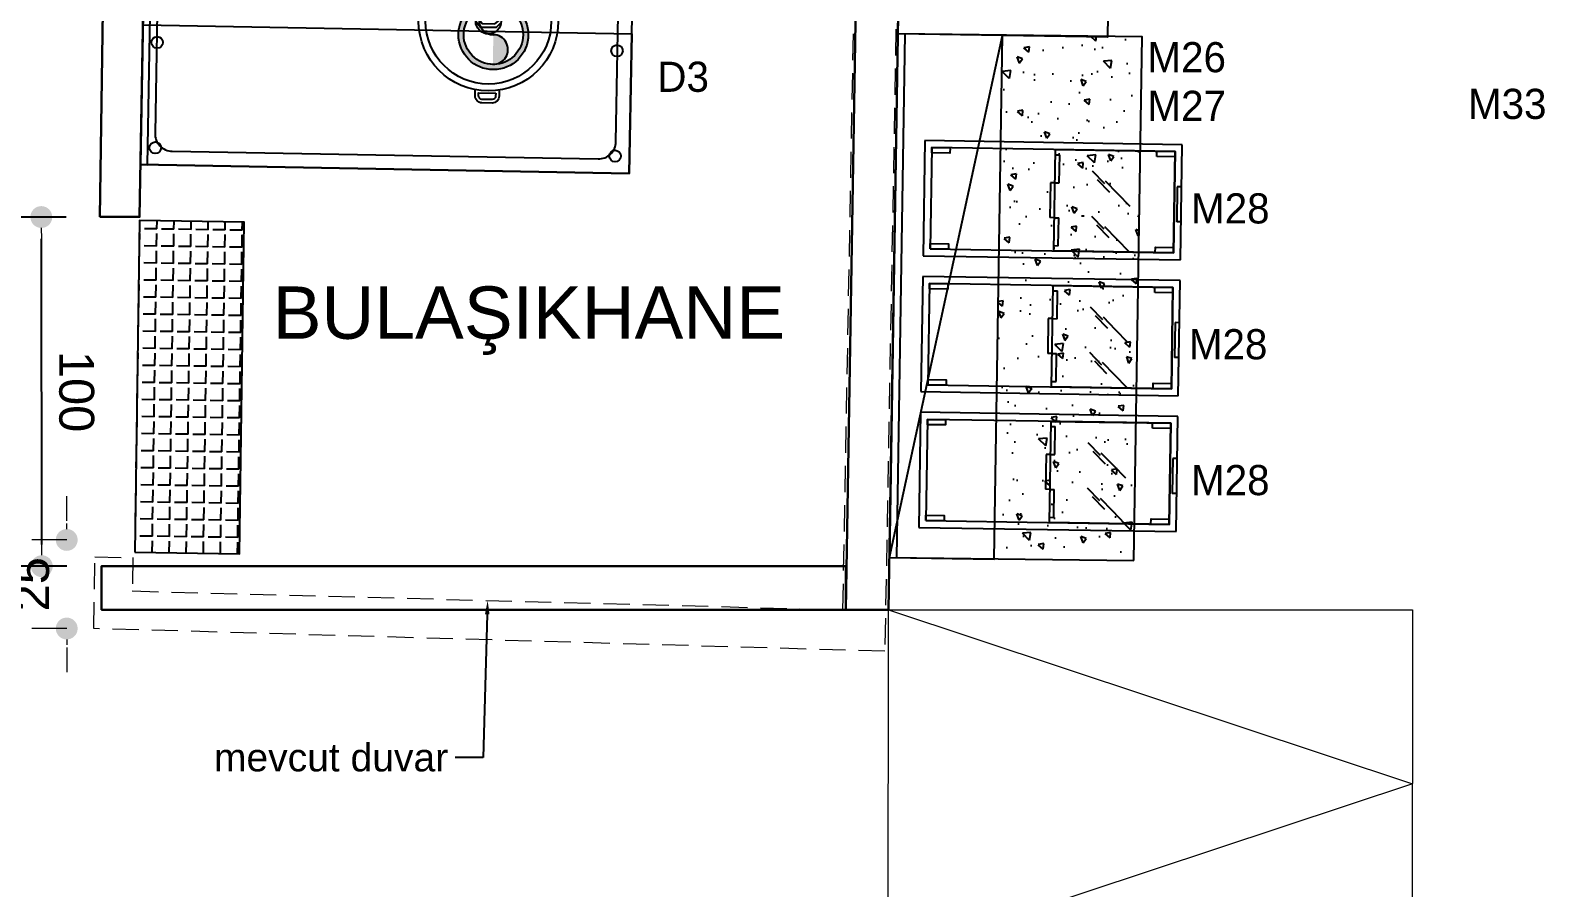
# Model space of a CAD drawing. Header units: centimetres. Extents: x 5488 to 20269, y -31398 to -19684.
# Drawn here: x 7123.2 to 7556.9, y -22776.4 to -22530.9 of the extents above; entities that cross this region are included whole.
import ezdxf
from ezdxf import colors
from ezdxf.entities.mleader import LeaderData, LeaderLine
from ezdxf.enums import TextEntityAlignment as Align
from ezdxf.math import Vec2, Vec3

# ---------------------------------------------------------------- set-up
doc = ezdxf.new("R2010")
doc.units = ezdxf.units.CM
doc.header["$PDMODE"] = 1
doc.linetypes.add('( Hidden )', pattern=[0.375, 0.25, -0.125])
doc.layers.add('I-Eqpm-Move-N', color=2, linetype='Continuous')
doc.layers.add('S2000-002 Çizgi', color=7, linetype='Continuous')
for name, color, linetype, lineweight in [('xxx_Auto_Duvar_Duvar Gorunus 02', 251, 'Continuous', 9), ('xxx_Auto_Duvar_Duvar Plan Kesit', 7, 'Continuous', 30), ('xxx_Auto_Merdiven_Merdiven', 163, 'Continuous', 15), ('xxx_Auto_Yardimci_Yazi', 7, 'Continuous', 9)]:
    doc.layers.add(name, color=color, linetype=linetype, lineweight=lineweight)
doc.styles.add('AUTOBAN', font='')
doc.styles.get("Standard").update_dxf_attribs({"font": 'arial.ttf'})
doc.styles.add('TAKSİM', font='GOTHIC.TTF', dxfattribs={"height": 20})
doc.styles.get('AUTOBAN').set_extended_font_data('Helvetica Normal Tr')
doc.dimstyles.new('AUTO_DIM_1-50', dxfattribs={"dimtxt": 10, "dimasz": 6.25, "dimexe": 10, "dimexo": 10, "dimgap": 5, "dimtad": 1, "dimdec": 0, "dimzin": 0, "dimdsep": 46, "dimtxsty": 'AUTOBAN', "dimblk": 'DOT', "dimcen": 5, "dimclrd": 256, "dimclre": 256, "dimclrt": 256, "dimadec": 0, "dimazin": 0, "dimtfac": 1, "dimtdec": 0, "dimtix": 1, "dimtofl": 0, "dimtmove": 1, "dimatfit": 3, "dimfxl": 15, "dimfxlon": 1, "dimtolj": 1, "dimtzin": 0, "dimlwd": -1, "dimlwe": -1, "dimarcsym": 0})

# ---------------------------------------------------------------- blocks, each defined once
blk = doc.blocks.new('_DOT')
at = {"color": 0, "linetype": 'ByBlock', "lineweight": 0}
blk.add_line((-0.5, 0), (-1, 0), dxfattribs=at)
at = {"linetype": 'ByBlock', "lineweight": 0, "const_width": 0.5}
blk.add_lwpolyline([(-0.25, 0, 1), (0.25, 0, 1)], format="xyb", close=True, dxfattribs=at)
blk = doc.blocks.new('*D49')
at = {"layer": 'Defpoints', "color": 0, "linetype": '( Hidden )', "ltscale": 30, "transparency": 16777216}
for p in [(7133.63, -22676.83), (7141.38, -22676.83), (7141.38, -22702.2)]:
    blk.add_point(p, dxfattribs=at)
at = {"layer": 'xxx_Auto_Duvar_Duvar Gorunus 02', "ltscale": 30, "transparency": 16777216}
for p, q in [((7133.63, -22670.58), (7133.63, -22664.33)), ((7133.63, -22676.83), (7123.63, -22676.83)), ((7133.63, -22702.2), (7123.63, -22702.2)), ((7133.63, -22708.45), (7133.63, -22714.7))]:
    blk.add_line(p, q, dxfattribs=at)
at = {"layer": 'xxx_Auto_Duvar_Duvar Gorunus 02', "linetype": '( Hidden )', "ltscale": 30, "transparency": 16777216, "xscale": 6.25, "yscale": 6.25, "zscale": 6.25}
for p, rotation in [((7133.63, -22676.83), 270), ((7133.63, -22702.2), 90)]:
    blk.add_blockref('_DOT', p, dxfattribs=dict(at, rotation=rotation))
at = {"layer": 'xxx_Auto_Duvar_Duvar Gorunus 02', "linetype": '( Hidden )', "ltscale": 30, "transparency": 16777216, "insert": (7123.63, -22689.51), "char_height": 10, "attachment_point": 5, "rotation": 90, "style": 'AUTOBAN'}
blk.add_mtext('\\A1;25', dxfattribs=at)
blk = doc.blocks.new('A$C482e6717')
at = {"layer": 'S2000-002 Çizgi', "color": 1}
for points in [[(3.74, 23.45), (2, 23.45, 0.414214), (0, 21.45), (0, 18.55, 0.414214), (2, 16.55), (3.74, 16.55)], [(43.14, 23.45), (44.87, 23.45, -0.414214), (46.87, 21.45), (46.87, 18.55, -0.414214), (44.87, 16.55), (43.14, 16.55)]]:
    blk.add_lwpolyline(points, format="xyb", dxfattribs=at)
for points in [[(2.83, 22.45), (2, 22.45, 0.414214), (1, 21.45), (1, 18.55, 0.414214), (2, 17.55), (2.83, 17.55)], [(44.05, 22.45), (44.87, 22.45, -0.414214), (45.87, 21.45), (45.87, 18.55, -0.414214), (44.87, 17.55), (44.05, 17.55)]]:
    blk.add_lwpolyline(points, format="xyb", close=True, dxfattribs=at)
for points in [[(22.08, 16.6), (24.16, 18.21), (24.16, 21.88), (22.75, 23.6)], [(23.49, 16.35), (25.16, 17.74), (25.16, 22.31), (23.76, 23.65)]]:
    blk.add_lwpolyline(points, dxfattribs=at)
for radius in [20, 18, 3.66]:
    blk.add_circle((23.44, 20), radius, dxfattribs=at)
blk = doc.blocks.new('A$C8f632d01')
at = {"layer": 'S2000-002 Çizgi'}
h = blk.add_hatch(color=1, dxfattribs=at)
edge = h.paths.add_edge_path(flags=17)
edge.add_arc((100.37, 39.02), 8.5, 0, 360)
edge = h.paths.add_edge_path()
edge.add_arc((100.37, 39.02), 10, 0, 360)
edge = h.paths.add_edge_path(flags=16)
edge.add_arc((100.37, 34.77), 4.25, 270, 450)
at = {"layer": 'S2000-002 Çizgi', "color": 1}
for points in [[(0, 0), (140, 0), (140, 70), (0, 70)], [(2, 70), (0, 70), (0, 0), (2, 0)], [(0, 40), (140, 40), (140, 0), (0, 0)]]:
    blk.add_lwpolyline(points, close=True, dxfattribs=at)
blk.add_lwpolyline([(9, 4), (131, 4, 0.414214), (136, 9), (136, 61, 0.414214), (131, 66), (9, 66, 0.414214), (4, 61), (4, 9, 0.414214)], format="xyb", close=True, dxfattribs=at)
for centre, radius in [((100.37, 39.02), 10), ((100.37, 39.02), 8.5), ((4.15, 35.09), 1.65), ((135.85, 35.09), 1.65), ((4.15, 4.91), 1.65), ((135.85, 4.91), 1.65)]:
    blk.add_circle(centre, radius, dxfattribs=at)
for centre, start, end in [((100.37, 43.27), 90, 270), ((100.37, 34.77), 270, 90)]:
    blk.add_arc(centre, 4.25, start, end, dxfattribs=at)
blk = doc.blocks.new('*D181')
at = {"transparency": 16777216}
for p, q in [((7133.48, -22584.34), (7116.35, -22584.37)), ((7126.49, -22678.1), (7126.36, -22590.6)), ((7133.62, -22684.34), (7116.49, -22684.36))]:
    blk.add_line(p, q, dxfattribs=at)
at = {"layer": 'Defpoints', "color": 0, "transparency": 16777216}
for p in [(7126.35, -22584.35), (7143.48, -22584.33), (7143.62, -22684.32)]:
    blk.add_point(p, dxfattribs=at)
at = {"transparency": 16777216, "xscale": 6.25, "yscale": 6.25, "zscale": 6.25}
for p, rotation in [((7126.35, -22584.35), 90.08361302308158), ((7126.49, -22684.35), 270.0836130230816)]:
    blk.add_blockref('_DOT', p, dxfattribs=dict(at, rotation=rotation))
at = {"transparency": 16777216, "insert": (7136.42, -22634.34), "char_height": 10, "attachment_point": 5, "rotation": 270.0836, "style": 'AUTOBAN'}
blk.add_mtext('\\A1;100', dxfattribs=at)
blk = doc.blocks.new('135 - STORAGE BIN - PLAN VIEW')
at = {"layer": 'I-Eqpm-Move-N', "color": 252}
for p, q in [((-4.3, 532), (-4.3, 875)), ((96.4, 895), (96.4, 882.5)), ((96.4, 882.5), (196.4, 882.5)), ((196.4, 895), (196.4, 882.5)), ((285.7, 875), (285.7, 532)), ((155.4, 748.4), (119.7, 712.7)), ((285.5, 748.4), (249.8, 712.7)), ((119.7, 712.7), (84, 677.1)), ((249.8, 712.7), (214.1, 677.1)), ((91.4, 675.2), (55.7, 639.6)), ((116.1, 689.9), (80.4, 654.2)), ((221.4, 675.2), (185.7, 639.6)), ((246.1, 689.9), (210.4, 654.2)), ((285.7, 532), (-4.3, 532)), ((285.7, 532), (-4.3, 532)), ((10.6, 532), (10.6, 544.5)), ((90.6, 544.5), (10.6, 544.5)), ((90.6, 532), (90.6, 544.5)), ((90.6, 532), (90.6, 519.5)), ((190.6, 532), (190.6, 544.5)), ((270.6, 544.5), (190.6, 544.5)), ((190.6, 532), (190.6, 519.5)), ((270.6, 532), (270.6, 544.5)), ((90.6, 519.5), (190.6, 519.5))]:
    blk.add_line(p, q, dxfattribs=at)
for points in [[(10.9, 822.8), (-4.3, 822.8), (-4.3, 875), (10.9, 875)], [(285.7, 822.8), (270.5, 822.8), (270.5, 875), (285.7, 875)], [(10.9, 178), (-4.3, 178), (-4.3, 230.2), (10.9, 230.2)], [(285.7, 178), (270.5, 178), (270.5, 230.2), (285.7, 230.2)]]:
    blk.add_lwpolyline(points, close=True, dxfattribs=at)
at = {"layer": 'S2000-002 Çizgi'}
for p, q in [((305.7, 895), (-24.3, 895)), ((-24.3, 895), (-24.3, 158)), ((-4.3, 875), (285.7, 875)), ((285.7, 875), (-4.3, 875)), ((-4.3, 875), (-4.3, 178)), ((285.7, 178), (285.7, 875)), ((305.7, 158), (305.7, 895)), ((-4.3, 178), (285.7, 178)), ((-24.3, 158), (305.7, 158))]:
    blk.add_line(p, q, dxfattribs=at)

msp = doc.modelspace()

# ---------------------------------------------------------------- hatches: boundary and pattern name
h = msp.add_hatch()
h.set_pattern_fill('AR-CONC', color=256, scale=0.1, angle=89.075)
h.set_pattern_definition([(139.07496, (0.726, 44.994), (1.887824, 18.19036), [1.905, -20.955]), (84.07496, (0.726, 44.994), (-19.160092, -3.215436), [1.524, -16.764058]), (189.52641, (0.884, 46.51), (-17.272268, 14.974924), [1.619001, -17.809024]), (135.25916, (-4.353, 45.076), (4.641321, 27.036497), [2.8575, -31.4325]), (185.71052, (-3.966, 47.33), (-24.356117, 24.13677), [2.428502, -26.71356]), (80.25911, (-4.353, 45.076), (-24.356117, 24.13677), [2.285997, -25.145973]), (110.07496, (-3.042, 47.595), (10.469957, 14.994364), [1.905, -20.955]), (55.07496, (-3.042, 47.595), (-18.316622, 6.476755), [1.524, -16.764]), (160.52641, (-2.17, 48.845), (-7.846665, 21.471119), [1.619001, -17.808994]), (126.574963, (0.7265, 44.994), (-8.4494156, 0.4453277), [0, -16.5608, 0, -17.018, 0, -16.8275]), (96.574963, (0.7265, 44.994), (-9.9088766, 6.8428293), [0, -9.7028, 0, -16.1798, 0, -6.4135]), (56.574963, (0.635, 39.331), (0.7917004, 13.5480438), [0, -6.35, 0, -19.812, 0, -26.289]), (46.574963, (0.594, 36.791), (-2.3031745, 14.852037), [0, -8.255, 0, -13.1572, 0, -18.669])])
h.paths.add_polyline_path([(7441.65, -22532.77), (7401.6, -22532.32), (7399.26, -22682.75), (7439.32, -22682.3)])
h = msp.add_hatch()
h.set_pattern_fill('ANGLE', color=256, scale=0.7, angle=89.1639)
h.set_pattern_definition([(89.163871, (-9952.0785, 439.6746), (-4.8889794, 0.0713509), [3.556, -1.3335]), (179.163871, (-9952.0785, 439.6746), (-0.0713509, -4.8889794), [3.556, -1.3335])])
h.paths.add_polyline_path([(7153.1, -22680.37), (7183.09, -22680.81), (7184.48, -22585.82), (7154.48, -22585.38)])

# ---------------------------------------------------------------- linework, layer by layer
for p, q in [((7369.23, -22681.82), (7401.64, -22532.33)), ((7373.65, -22531.87), (7371.23, -22681.82))]:
    msp.add_line(p, q)
at = {"color": 1}
msp.add_lwpolyline([(7372.45, -22481.85), (7432.45, -22482.82), (7431.64, -22532.81), (7371.65, -22531.84)], close=True, dxfattribs=at)
for points in [[(7439.22, -22682.75), (7441.65, -22532.77), (7371.65, -22531.84), (7369.23, -22681.82)], [(7369.23, -22681.82), (7399.22, -22682.31), (7401.64, -22532.33), (7371.65, -22531.84)], [(7153.1, -22680.37), (7183.09, -22680.81), (7184.48, -22585.82), (7154.48, -22585.38)]]:
    msp.add_lwpolyline(points, close=True)
at = {"layer": 'xxx_Auto_Duvar_Duvar Gorunus 02', "color": 6, "linetype": '( Hidden )', "ltscale": 30}
msp.add_lwpolyline([(7152.59, -22681.89), (7152.41, -22691.45), (7355.92, -22696.87), (7364.65, -22215.39), (7376.75, -22215.61), (7367.91, -22708.72), (7141.38, -22702.2), (7141.68, -22681.69)], close=True, dxfattribs=at)
at = {"layer": 'xxx_Auto_Duvar_Duvar Plan Kesit'}
for points in [[(7143.1, -22584.33), (7149.13, -22171.13), (7161.85, -22171.37), (7154.48, -22584.33)], [(7356.79, -22696.82), (7364.65, -22215.39), (7376.75, -22215.61), (7368.98, -22696.82)], [(7356.79, -22696.82), (7143.62, -22696.82), (7143.62, -22684.32), (7356.79, -22684.32)]]:
    msp.add_lwpolyline(points, close=True, dxfattribs=at)
at = {"layer": 'xxx_Auto_Merdiven_Merdiven'}
msp.add_lwpolyline([(7368.98, -22696.82), (7518.98, -22696.82), (7518.9, -22796.45), (7368.9, -22796.45)], close=True, dxfattribs=at)
msp.add_lwpolyline([(7368.94, -22696.82), (7518.98, -22746.64), (7369.03, -22796.45)], dxfattribs=at)

# ---------------------------------------------------------------- block references
for name, p, rotation in [('A$C8f632d01', (7154.75, -22569.33), 358.9610026648418), ('A$C482e6717', (7234.83, -22504.45), 268.9610026648418)]:
    msp.add_blockref(name, p, dxfattribs=dict(rotation=rotation))
at = {"layer": 'I-Eqpm-Move-N', "color": 6, "xscale": 0.1000002334292724, "yscale": 0.1000002334292724, "zscale": 0.1000002334292724, "rotation": 269.074915856047}
for p in [(7363.57, -22564.62), (7362.94, -22603.53), (7362.31, -22642.44)]:
    msp.add_blockref('135 - STORAGE BIN - PLAN VIEW', p, dxfattribs=at)

# ---------------------------------------------------------------- texts
at = {"style": 'TAKSİM'}
for s, p in [('M26', (7454.37, -22542.88)), ('D3', (7310.16, -22548.49)), ('M33', (7546.16, -22556.26)), ('M27', (7454.37, -22556.83)), ('M28', (7466.86, -22586.19)), ('M28', (7466.23, -22625.1)), ('M28', (7466.86, -22664.01))]:
    msp.add_text(s, height=8.64, dxfattribs=at).set_placement(p, align=Align.CENTER)
at = {"layer": 'xxx_Auto_Yardimci_Yazi', "insert": (7192.61, -22604.23), "char_height": 15, "attachment_point": 1}
msp.add_mtext_dynamic_manual_height_columns('BULAŞIKHANE', width=143.2309, gutter_width=12.5, heights=[0], dxfattribs=at)

# ---------------------------------------------------------------- dimensions: what is measured, and where the dimension line sits
dim = msp.add_aligned_dim(p1=(7143.62, -22684.32), p2=(7143.48, -22584.33), distance=17.13, dimstyle='AUTO_DIM_1-50')
dim.commit()
dim.dimension.update_dxf_attribs({"geometry": '*D181', "text_midpoint": (7136.42, -22634.34)})
at = {"layer": 'xxx_Auto_Duvar_Duvar Gorunus 02', "color": 6, "linetype": '( Hidden )', "ltscale": 30}
dim = msp.add_aligned_dim(p1=(7141.38, -22702.2), p2=(7141.38, -22676.83), distance=7.76, dimstyle='AUTO_DIM_1-50', dxfattribs=at)
dim.commit()
dim.dimension.update_dxf_attribs({"geometry": '*D49', "text_midpoint": (7123.63, -22689.51)})

# ---------------------------------------------------------------- leaders
at = {"layer": 'xxx_Auto_Yardimci_Yazi'}
ml = msp.add_multileader_mtext('Standard', dxfattribs=at)
ml.set_content('mevcut duvar', color=256)
ml.set_leader_properties()
ml.build(insert=Vec2(0, 0))
ctx = ml.context
ctx.base_point, ctx.char_height, ctx.plane_origin = Vec3(7174.37, -22739.19), 8, Vec3(7254.17, -22694.16)
ctx.text_align_type = 2
notes = []
notes.append((ctx, [(0, (1, 1, 0), (7252.87, -22739.19), (-1, 0), 8, [(0, [(7254.17, -22694.16)], 0, [])])]))
ctx.mtext.insert, ctx.mtext.alignment, ctx.mtext.flow_direction = Vec3(7242.87, -22735.12), 3, 5
for ctx, leaders in notes:
    for number, flags, end, landing, length, lines in leaders:
        leader = LeaderData()
        leader.index, (leader.has_last_leader_line, leader.has_dogleg_vector, leader.attachment_direction) = number, flags
        leader.last_leader_point, leader.dogleg_vector, leader.dogleg_length = Vec3(end), Vec3(landing), length
        for number, points, colour, breaks in lines:
            line = LeaderLine()
            line.index, line.vertices, line.color, line.breaks = number, Vec3.list(points), colors.encode_raw_color(colour), breaks
            leader.lines.append(line)
        ctx.leaders.append(leader)

doc.saveas('drawing.dxf')
